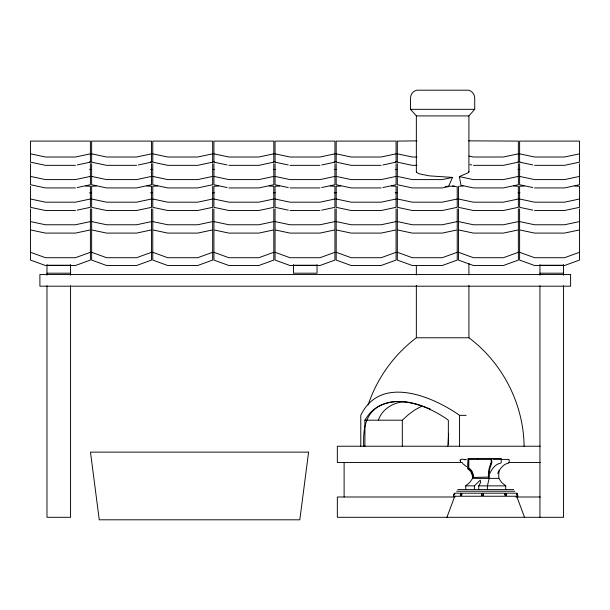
<?xml version="1.0" encoding="UTF-8"?>
<svg xmlns="http://www.w3.org/2000/svg" width="610" height="610" viewBox="0 0 610 610"><rect width="100%" height="100%" fill="white"/><g stroke="black" fill="none" stroke-linecap="round" stroke-linejoin="round"><path stroke-width="0.91" d="M363.712 446.23C362.897 427.557 365.687 409.653 385.589 403.538C400.587 398.604 416.554 403.172 430.5 409.249M447.9 446.23L448.625 433.855M464.111 459.528C462.914 458.827 458.255 459.246 460.68 461.19M477.447 459.048L477.866 458.491M454.755 494.07L454.625 494.481M446.932 517.303L454.763 496.243M368.12 404.979C376.942 378.375 393.976 354.646 416.348 337.772L468.907 337.772C502.663 362.958 523.609 404.117 524.104 446.23M454.435 494.481L454.747 493.833M491.218 459.421L491.218 461.953A3.286 2.005 -90 0 1 490.867 463.623L490.303 464.896A19.245 11.773 90 0 0 488.427 477.089L488.442 477.439M491.325 463.623L490.798 463.775M416.348 171.402A27.214 5.246 0 0 0 419.871 173.98L429.486 175.871L452.513 177.418L448.472 186.607L442.25 187.926L412.307 187.926L397.331 184.738L397.331 163.678M489.784 473.444C491.965 468.899 495.396 464.058 500.688 463.089A0.953 0.58 -90 0 0 500.917 462.967L501.207 462.441A1.411 0.862 -90 0 0 501.283 461.854L501.153 459.414M497.684 473.444C499.864 468.899 503.296 464.058 508.58 463.089A0.953 0.58 -90 0 0 508.816 462.967L509.06 462.578A1.388 0.846 -90 0 0 509.182 461.854L509.075 459.429L492.918 459.399M501.58 459.193L501.176 458.491L468.083 458.491L467.702 468.282A0.884 0.541 -90 0 0 468.122 469.174L470.668 471.339L472.178 475.037A10.149 6.207 -90 0 1 472.575 478.377L469.799 482.472L465.75 485.857L465.75 489.601M364.91 446.23L364.91 420.199C383.141 388.639 425.193 403.179 448.35 420.199L448.35 444.362M478.736 489.601L478.736 485.857L480.688 482.396L480.23 480.169L474.405 485.857L465.75 485.857M468.907 172.089L468.907 115.915L474.717 109.335L474.717 98.057C474.763 94.405 472.056 90.981 468.488 90.196L416.767 90.196C413.206 90.981 410.492 94.405 410.545 98.057L410.545 109.335L416.348 115.915L416.348 172.089M364.91 420.199L402.318 420.199L408.471 414.571L414.945 409.889L421.693 406.199M518.363 163.678L518.363 184.738L503.387 187.926L473.444 187.926L460.985 185.272L459.376 176.61L465.384 173.98A27.214 5.246 0 0 0 468.907 171.402M90.394 252.296L75.419 257.717L45.475 257.717L30.5 252.296M151.532 252.296L136.556 257.717L106.613 257.717L91.637 252.296M212.669 252.296L197.693 257.717L167.75 257.717L152.774 252.296M273.806 252.296L258.831 257.717L228.887 257.717L213.919 252.296M334.943 252.296L319.975 257.717L290.024 257.717L275.057 252.296M396.081 252.296L381.113 257.717L351.169 257.717L336.194 252.296M457.225 252.296L442.25 257.717L412.307 257.717L397.331 252.296M518.363 252.296L503.387 257.717L473.444 257.717L458.468 252.296M579.5 252.296L564.524 257.717L534.581 257.717L519.606 252.296M90.394 153.834L75.419 157.014L45.475 157.014L30.5 153.834M77.18 164.967L90.394 162.153L90.394 141.093L30.5 141.093L30.5 162.153L45.475 165.34L75.419 165.34M151.532 153.834L136.556 157.014L106.613 157.014L91.637 153.834M138.317 164.967L151.532 162.153L151.532 141.093L91.637 141.093L91.637 162.153L106.613 165.34L136.556 165.34M90.394 176.42L75.419 179.599L45.475 179.599L30.5 176.42M212.669 153.834L197.693 157.014L167.75 157.014L152.774 153.834M77.18 187.552L90.394 184.738L90.394 163.678M151.532 176.42L136.556 179.599L106.613 179.599L91.637 176.42M273.806 153.834L258.831 157.014L228.887 157.014L213.919 153.834M90.394 199.005L75.419 202.185L45.475 202.185L30.5 199.005M212.669 176.42L197.693 179.599L167.75 179.599L152.774 176.42M334.943 153.834L319.975 157.014L290.024 157.014L275.057 153.834M77.18 210.137L90.394 207.331L90.394 186.263L85.758 186.027M151.532 199.005L136.556 202.185L106.613 202.185L91.637 199.005M321.737 164.967L334.943 162.153L334.943 141.093L275.057 141.093L275.057 162.153L288.263 164.967M273.806 176.42L258.831 179.599L228.887 179.599L213.919 176.42M396.081 153.834L381.113 157.014L351.169 157.014L336.194 153.834M90.394 221.59L75.419 224.77L45.475 224.77L30.5 221.59M212.669 199.005L197.693 202.185L167.75 202.185L152.774 199.005M382.874 164.967L396.081 162.153L396.081 141.093L336.194 141.093L336.194 162.153L351.169 165.34L381.113 165.34M334.943 176.42L319.975 179.599L290.024 179.599L275.057 176.42M151.532 221.59L136.556 224.77L106.613 224.77L91.637 221.59M321.737 187.552L334.943 184.738L334.943 163.678M273.806 199.005L258.831 202.185L228.887 202.185L213.919 199.005M396.081 176.42L381.113 179.599L351.169 179.599L336.194 176.42M518.363 153.834L503.387 157.014L473.444 157.014L469.037 156.076M212.669 221.59L197.693 224.77L167.75 224.77L152.774 221.59M382.874 187.552L396.081 184.738L396.081 163.678M334.943 199.005L319.975 202.185L290.024 202.185L275.057 199.005M452.513 177.418L442.25 179.599L412.307 179.599L397.331 176.42M579.5 153.834L564.524 157.014L534.581 157.014L519.606 153.834M321.737 210.137L334.943 207.331L334.943 186.263L330.315 186.027M273.806 221.59L258.831 224.77L228.887 224.77L213.919 221.59M396.081 199.005L381.113 202.185L351.169 202.185L336.194 199.005M518.363 176.42L503.387 179.599L473.444 179.599L459.376 176.61M334.943 221.59L319.975 224.77L290.024 224.77L275.057 221.59M457.225 199.005L442.25 202.185L412.307 202.185L397.331 199.005M579.5 176.42L564.524 179.599L534.581 179.599L519.606 176.42M396.081 221.59L381.113 224.77L351.169 224.77L336.194 221.59M518.363 199.005L503.387 202.185L473.444 202.185L458.468 199.005M457.225 221.59L442.25 224.77L412.307 224.77L397.331 221.59M579.5 199.005L564.524 202.185L534.581 202.185L519.606 199.005M518.363 221.59L503.387 224.77L473.444 224.77L458.468 221.59M579.5 221.59L564.524 224.77L534.581 224.77L519.606 221.59M454.442 186.119L445.178 186.401M405.551 401.662C393.999 401.899 382.142 408.83 378.444 420.015M96.273 186.027L91.637 186.263L91.637 207.331L106.613 210.511L136.556 210.511L151.532 207.331L151.532 186.263L146.896 186.027M157.41 186.027L152.774 186.263L152.774 207.331L167.75 210.511L197.693 210.511L212.669 207.331L212.669 186.263M218.548 186.027L213.919 186.263L213.919 207.331L228.887 210.511L258.831 210.511L273.806 207.331L273.806 186.263L269.178 186.027M279.685 186.027L275.057 186.263L275.057 207.331L288.263 210.137M340.822 186.027L336.194 186.263L336.194 207.331L351.169 210.511L381.113 210.511L396.081 207.331L396.081 186.263L391.452 186.027M459.399 186.218L463.104 186.027M524.242 186.027L519.606 186.263L519.606 207.331L532.82 210.137M410.545 109.335L474.717 109.335M416.348 115.915L468.907 115.915M416.966 140.857L397.331 141.093L397.331 162.153L412.307 165.34L416.981 165.34M468.724 140.857L518.363 141.093L518.363 162.153L503.387 165.34L473.444 165.34M416.981 157.014L412.307 157.014L397.331 153.834M89.609 161.825L91.508 161.825M150.54 161.825L152.447 161.825M212.425 161.825L214.331 161.825M273.356 161.825L275.262 161.825M334.295 161.825L336.194 161.825M395.227 161.825L397.133 161.825M518.042 161.825L519.949 161.825M228.887 165.34L258.831 165.34L273.806 162.153L273.806 141.093L213.919 141.093L213.919 162.153L227.126 164.967M290.024 165.34L319.975 165.34M534.581 165.34L564.524 165.34L579.5 162.153L579.5 141.093L519.606 141.093L519.606 162.153L532.82 164.967M89.609 169.427L91.508 169.427M150.54 169.427L152.447 169.427M212.425 169.427L214.331 169.427M273.356 169.427L275.262 169.427M334.295 169.427L336.194 169.427M395.227 169.427L397.133 169.427M518.042 169.427L519.949 169.427M75.419 187.926L45.475 187.926L30.5 184.738L30.5 163.678M228.887 187.926L258.831 187.926L273.806 184.738L273.806 163.678M290.024 187.926L319.975 187.926M381.113 187.926L351.169 187.926L336.194 184.738L336.194 163.678M534.581 187.926L564.524 187.926L579.5 184.738L579.5 163.678M89.609 192.768L91.508 192.768M150.54 192.768L152.447 192.768M212.425 192.768L214.331 192.768M273.356 192.768L275.262 192.768M334.295 192.768L336.194 192.768M395.227 192.768L397.133 192.768M518.042 192.768L519.949 192.768M75.419 210.511L45.475 210.511L30.5 207.331L30.5 186.263M290.024 210.511L319.975 210.511M534.581 210.511L564.524 210.511L579.5 207.331L579.5 186.263L574.872 186.027M46.978 265.228L70.562 265.228M293.463 265.228L317.048 265.228M539.942 265.228L563.533 265.228M46.978 273.196L70.562 273.196M539.942 273.196L563.533 273.196M360.784 446.23L360.784 415.341C380.365 374.563 432.299 396.096 459.551 415.341L466.162 415.341M540.3 446.23L337.338 446.23L337.338 462.479L462.456 462.479M491.675 459.421L468.343 459.421L468.343 468.259C471.759 469.837 472.895 473.985 473.169 477.439L488.869 477.089A19.245 11.773 -90 0 1 488.862 474.237M508.542 462.479L540.3 462.479M468.343 468.259C472.148 469.197 473.329 474.008 473.627 477.439M472.575 478.377L498.873 478.377L501.649 482.472L505.705 485.857L505.705 489.601M478.736 485.857L505.705 485.857M457.744 489.601L513.704 489.601M456.623 491.233L514.825 491.233M454.587 493.193L516.861 493.193M453.436 496.243L518.012 496.243M454.907 496.997L337.338 496.997L337.338 517.303L563.533 517.303L563.533 285.701M515.968 496.997L540.3 496.997M466.429 459.62L464.477 459.604L465.171 459.681M513.727 186.027L518.363 186.263L518.363 207.331L503.387 210.511L473.444 210.511L458.468 207.331L458.468 186.263M491.446 458.491L491.858 461.983A4.156 2.547 90 0 1 491.332 464.286L490.425 466.528A18.475 11.3 -90 0 0 489.159 478.377L487.398 485.857L487.398 489.601M452.589 186.035L457.225 186.835L457.225 207.331L442.25 210.511L412.307 210.511L397.331 207.331L397.331 186.263M469.921 164.593L471.683 164.967M532.82 187.552L519.606 184.738L519.606 163.678M288.263 187.552L275.057 184.738L275.057 163.678M227.126 187.552L213.919 184.738L213.919 163.678M466.543 466.642L462.586 463.486M460.222 460.84L460.672 461.274M516.693 496.243L524.516 517.303M579.5 208.849L579.5 229.917L564.524 233.096L534.581 233.096L519.606 229.917L519.606 208.849M579.5 230.61L579.5 260.089L564.524 265.51L534.581 265.51L519.606 260.089L519.606 230.61M563.533 264.641L563.533 275.232M539.942 264.641L539.942 275.232M539.942 285.701L539.942 517.303M518.363 208.849L518.363 229.917L503.387 233.096L473.444 233.096L458.468 229.917L458.468 208.849M518.363 230.61L518.363 260.089L503.387 265.51L473.444 265.51L458.468 260.089L458.468 230.61M474.405 485.857L474.405 489.601M468.907 263.497L468.907 274.927M468.907 285.404L468.907 337.772M468.8 459.421L468.8 468.259M459.551 415.341L459.551 446.23M457.225 208.849L457.225 229.917L442.25 233.096L412.307 233.096L397.331 229.917L397.331 208.849M457.225 230.61L457.225 260.089L442.25 265.51L412.307 265.51L397.331 260.089L397.331 230.61M416.348 265.403L416.348 274.927M416.348 285.404L416.348 337.772M402.318 420.199L402.318 446.23M396.081 208.849L396.081 229.917L381.113 233.096L351.169 233.096L336.194 229.917L336.194 208.849M396.081 230.61L396.081 260.089L381.113 265.51L351.169 265.51L336.194 260.089L336.194 230.61M344.116 462.479L344.116 496.997M334.943 208.849L334.943 229.917L319.975 233.096L290.024 233.096L275.057 229.917L275.057 208.849M334.943 230.61L334.943 260.089L319.975 265.51L290.024 265.51L275.057 260.089L275.057 230.61M317.048 264.641L317.048 273.196L293.463 273.196L293.463 264.641M273.806 208.849L273.806 229.917L258.831 233.096L228.887 233.096L213.919 229.917L213.919 208.849M273.806 230.61L273.806 260.089L258.831 265.51L228.887 265.51L213.919 260.089L213.919 230.61M212.669 163.678L212.669 184.738L197.693 187.926L167.75 187.926L152.774 184.738L152.774 163.678M212.669 208.849L212.669 229.917L197.693 233.096L167.75 233.096L152.774 229.917L152.774 208.849M212.669 230.61L212.669 260.089L197.693 265.51L167.75 265.51L152.774 260.089L152.774 230.61M151.532 163.678L151.532 184.738L136.556 187.926L106.613 187.926L91.637 184.738L91.637 163.678M151.532 208.849L151.532 229.917L136.556 233.096L106.613 233.096L91.637 229.917L91.637 208.849M151.532 230.61L151.532 260.089L136.556 265.51L106.613 265.51L91.637 260.089L91.637 230.61M90.394 208.849L90.394 229.917L75.419 233.096L45.475 233.096L30.5 229.917L30.5 208.849M90.394 230.61L90.394 260.089L75.419 265.51L45.475 265.51L30.5 260.089L30.5 230.61M70.562 264.641L70.562 275.232M70.562 285.701L70.562 517.303L46.978 517.303L46.978 285.701M46.978 264.641L46.978 275.232M498.888 478.377A18.475 11.3 90 0 1 499.193 470.264M489.311 470.028A19.245 11.773 -90 0 1 489.586 468.678M482.762 493.833A0.976 0.907 -15.4 0 1 483.25 495.244A0.976 0.907 -15.4 0 1 481.656 495.244A0.976 0.907 -15.4 0 1 482.258 493.833M461.404 493.833A0.976 0.58 -64.2 0 1 461.922 494.718A0.976 0.58 -64.2 0 1 460.893 495.602A0.976 0.58 -64.2 0 1 460.908 494.26M505.934 494.07A0.976 0.709 59.3 0 1 506.117 495.511A0.976 0.709 59.3 0 1 504.866 494.954A0.976 0.709 59.3 0 1 505.332 493.803M453.642 495.343L454.343 493.665L453.642 495.343M308.599 452.124L299.815 519.804L99.262 519.804L90.478 452.124L308.599 452.124M516.67 493.803L517.349 495.633L516.708 493.833M517.12 493.635L517.806 495.465L517.158 493.665M212.669 162.153L197.693 165.34L167.75 165.34L152.774 162.153L152.774 141.093L212.669 141.093L212.669 162.153M570.609 274.523L39.902 274.523L39.902 286.197L570.609 286.197L570.609 274.523M482.144 495.434A0.976 0.907 -15.4 0 0 483.379 494.313A0.976 0.907 -15.4 0 0 481.763 493.902A0.976 0.907 -15.4 0 0 482.144 495.434M461.03 495.343A0.976 0.58 -64.2 0 0 461.488 493.757A0.976 0.58 -64.2 0 0 460.337 494.55A0.976 0.58 -64.2 0 0 461.03 495.343M505.049 494.313A0.976 0.709 59.3 0 0 506.239 495.434A0.976 0.709 59.3 0 0 506.216 493.902A0.976 0.709 59.3 0 0 505.049 494.313"/></g></svg>
